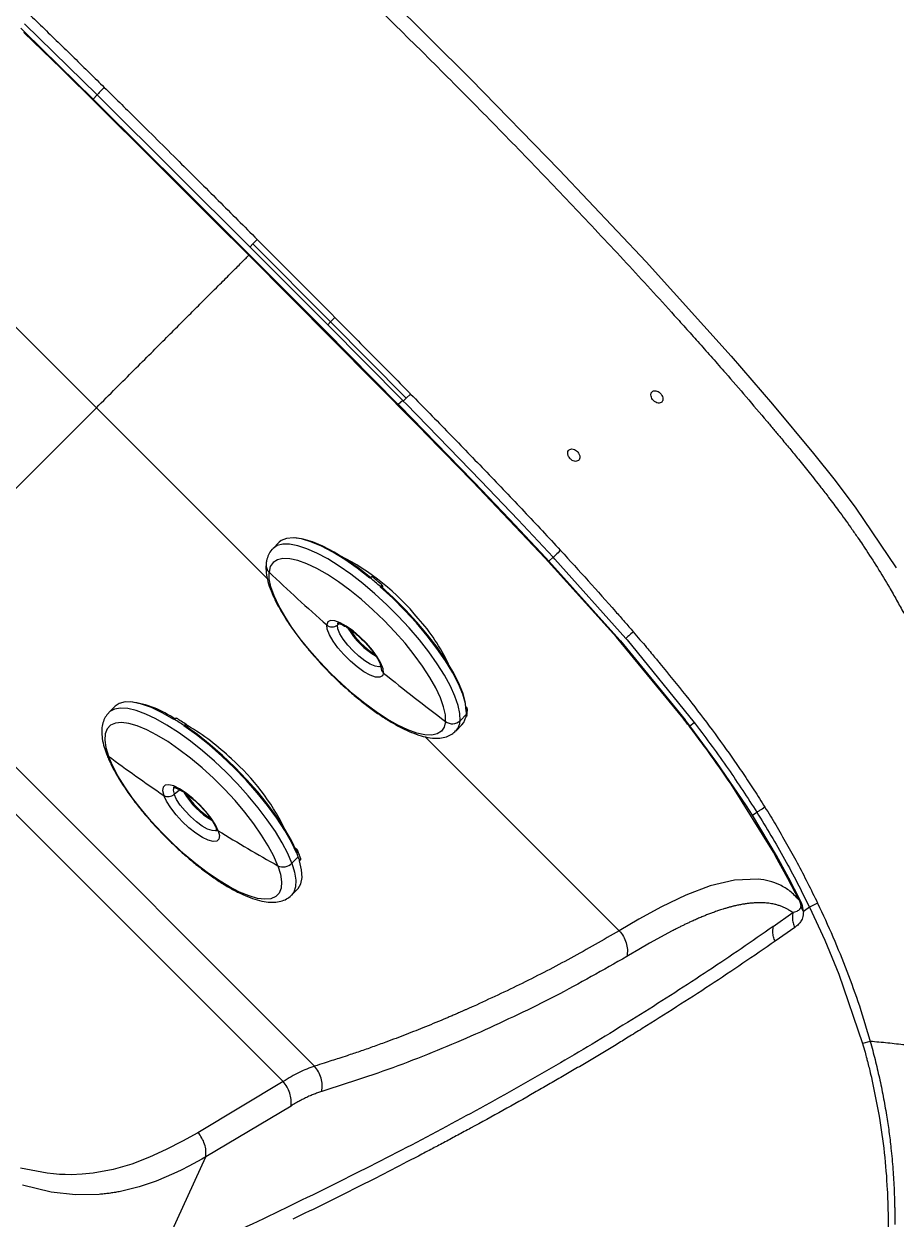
# Model space of a CAD drawing. Extents: x -51 to 27, y -13 to 136.
# Drawn here: x 16.74 to 22.91, y 68.3 to 76.76 of the extents above; entities that cross this region are included whole.
import ezdxf

# ---------------------------------------------------------------- set-up
doc = ezdxf.new("R2010")
doc.units = 0
doc.header["$MEASUREMENT"] = 0
doc.layers.add('GEOMETRY', color=2, linetype='Continuous', lineweight=25)

# ---------------------------------------------------------------- blocks, each defined once
blk = doc.blocks.new('2026 MONTERREY-BLOOM')
at = {"layer": 'GEOMETRY'}
for p, q in [((30.946, -6.7168), (31.5824, -7.3484)), ((28.3995, -6.9898), (28.4256, -7.0151)), ((28.9399, -7.4592), (28.4274, -6.9586)), ((28.4257, -7.015), (28.4223, -7.0185)), ((28.6849, -7.2749), (28.4223, -7.0185)), ((28.4257, -7.015), (28.9117, -7.4904)), ((28.9473, -7.5336), (28.6849, -7.2749)), ((31.5824, -7.3484), (32.2082, -7.9895)), ((28.9117, -7.4904), (28.9431, -7.5214)), ((28.9119, -7.4903), (28.94, -7.4592)), ((28.972, -7.4908), (28.94, -7.4592)), ((28.9431, -7.5214), (28.964, -7.5421)), ((30.0212, -8.535), (28.972, -7.4908)), ((28.96, -7.5462), (28.9473, -7.5336)), ((28.96, -7.5462), (28.9619, -7.5442)), ((29.3192, -7.9025), (28.9602, -7.546)), ((28.9619, -7.5442), (28.964, -7.5421)), ((29.321, -7.9006), (28.9619, -7.5442)), ((28.9642, -7.5419), (29.2475, -7.8225)), ((29.2475, -7.8225), (29.3235, -7.8981)), ((29.321, -7.9006), (29.3192, -7.9025)), ((29.353, -7.9361), (29.3192, -7.9025)), ((29.321, -7.9006), (29.3235, -7.8981)), ((29.7708, -8.3493), (29.321, -7.9006)), ((29.3235, -7.8981), (29.4747, -8.0487)), ((29.7465, -8.3289), (29.353, -7.9361)), ((32.2082, -7.9895), (32.8228, -8.6418)), ((29.4747, -8.0487), (29.7734, -8.3467)), ((29.7689, -8.3513), (29.7465, -8.3289)), ((29.7709, -8.3493), (29.7689, -8.3513)), ((30.0125, -8.595), (29.7689, -8.3513)), ((29.7734, -8.3467), (29.7709, -8.3493)), ((29.7734, -8.3467), (30.0171, -8.5905)), ((27.7178, -8.4561), (28.9346, -9.6729)), ((30.0472, -8.561), (30.0212, -8.535)), ((30.0214, -8.5348), (30.0424, -8.5139)), ((30.0423, -8.5139), (30.0728, -8.4835)), ((30.5916, -9.0654), (30.0423, -8.5139)), ((30.0728, -8.4835), (30.1006, -8.5113)), ((30.1006, -8.5113), (30.5997, -9.0117)), ((30.0125, -8.595), (30.013, -8.5946)), ((30.8075, -9.3932), (30.0125, -8.595)), ((30.0135, -8.594), (30.013, -8.5945)), ((30.013, -8.5945), (31.2013, -9.7915)), ((30.0141, -8.5934), (30.0135, -8.594)), ((30.0147, -8.5928), (30.0141, -8.5934)), ((30.0152, -8.5923), (30.0147, -8.5928)), ((30.0159, -8.5916), (30.0152, -8.5923)), ((30.0159, -8.5916), (30.0166, -8.5909)), ((30.017, -8.5905), (30.0165, -8.591)), ((30.0171, -8.5905), (30.5478, -9.1229)), ((30.5707, -9.0862), (30.0472, -8.561)), ((32.8228, -8.6418), (33.4242, -9.3086)), ((30.5916, -9.0654), (30.6225, -9.0347)), ((30.5997, -9.0117), (30.6225, -9.0347)), ((30.5478, -9.1229), (31.0704, -9.6505)), ((30.5707, -9.0862), (30.5916, -9.0654)), ((31.1011, -9.6221), (30.5707, -9.0862)), ((31.1267, -9.6058), (30.5916, -9.0654)), ((33.4243, -9.3086), (33.7179, -9.6485)), ((31.2012, -9.7916), (30.8075, -9.3932)), ((31.1011, -9.6221), (31.0704, -9.6505)), ((31.1055, -9.6266), (31.1011, -9.6221)), ((31.1266, -9.6058), (31.1055, -9.6266)), ((31.1055, -9.6266), (31.1247, -9.6461)), ((31.1572, -9.5757), (31.1266, -9.6058)), ((27.3788, -11.2288), (28.9346, -9.6729)), ((28.9346, -9.6729), (30.1442, -10.8825)), ((31.08, -9.6601), (31.0705, -9.6504)), ((31.0799, -9.6602), (31.5943, -10.1869)), ((31.1247, -9.6461), (31.6548, -10.19)), ((33.7179, -9.6485), (34.0074, -9.9964)), ((31.2939, -9.8859), (31.2012, -9.7916)), ((31.5906, -10.1905), (31.2939, -9.8859)), ((34.0074, -9.9964), (34.1591, -10.1867)), ((31.5904, -10.1907), (31.591, -10.1901)), ((31.5967, -10.1971), (31.5904, -10.1907)), ((31.591, -10.1901), (31.5917, -10.1895)), ((31.5917, -10.1895), (31.5923, -10.1888)), ((31.5924, -10.1888), (31.5929, -10.1883)), ((31.5929, -10.1883), (31.5935, -10.1877)), ((31.5935, -10.1877), (31.594, -10.1872)), ((31.594, -10.1872), (31.6088, -10.2025)), ((32.1097, -10.7368), (31.5967, -10.1971)), ((31.6088, -10.2025), (31.8572, -10.4618)), ((31.6548, -10.19), (31.9173, -10.465)), ((34.1591, -10.1867), (34.3064, -10.3818)), ((34.3064, -10.3818), (34.591, -10.8057)), ((31.8572, -10.4618), (32.114, -10.7351)), ((31.9173, -10.465), (32.1655, -10.7303)), ((30.2284, -10.6235), (30.1845, -10.6673)), ((32.1346, -10.7571), (32.1655, -10.7303)), ((32.1778, -10.7436), (32.1655, -10.7303)), ((32.1139, -10.7352), (32.1096, -10.7368)), ((32.6124, -11.2944), (32.1096, -10.7368)), ((32.1139, -10.7352), (32.1344, -10.7572)), ((32.1344, -10.7572), (32.6155, -11.2917)), ((32.1778, -10.7436), (32.679, -11.3037)), ((30.8707, -10.8762), (30.8694, -10.8775)), ((30.9423, -10.9392), (30.9436, -10.9379)), ((30.9484, -10.9389), (30.9483, -10.9396)), ((30.9586, -10.9314), (30.9575, -10.9444)), ((27.3788, -11.2288), (30.4783, -14.3283)), ((30.6393, -11.2097), (30.6518, -11.1992)), ((32.6153, -11.2918), (32.6123, -11.2945)), ((33.0839, -11.8671), (32.6123, -11.2945)), ((32.6153, -11.2918), (32.6415, -11.3219)), ((32.6415, -11.3219), (33.099, -11.8787)), ((32.679, -11.3037), (32.688, -11.3141)), ((32.688, -11.3141), (33.1634, -11.898)), ((30.2551, -14.438), (27.2123, -11.3952)), ((29.0674, -11.7839), (29.0235, -11.8278)), ((31.5526, -11.8202), (31.5513, -11.8216)), ((29.4851, -11.8755), (29.4838, -11.8768)), ((31.4762, -11.9591), (31.5201, -11.9152)), ((31.5519, -11.8406), (31.5067, -11.8857)), ((31.5479, -11.8605), (31.5492, -11.8592)), ((33.0951, -11.8815), (33.0839, -11.8671)), ((33.099, -11.8787), (33.0951, -11.8815)), ((33.1326, -11.9225), (33.0989, -11.8787)), ((33.1323, -11.9227), (33.1632, -11.8982)), ((33.1632, -11.8982), (33.1719, -11.9095)), ((29.5536, -11.922), (29.555, -11.9207)), ((29.5759, -11.9186), (29.5817, -11.9345)), ((31.2609, -11.9992), (32.6327, -13.3709)), ((33.3233, -12.1809), (33.1323, -11.9227)), ((33.5318, -12.4878), (33.3233, -12.1809)), ((33.7229, -12.8147), (33.4242, -12.3354)), ((29.4849, -12.4061), (29.5227, -12.3735)), ((33.5745, -12.5543), (33.5318, -12.4878)), ((33.7447, -12.8392), (33.5744, -12.5544)), ((33.5745, -12.5543), (33.6062, -12.5331)), ((30.3394, -12.7851), (30.3507, -12.7925)), ((30.3516, -12.8192), (30.3503, -12.8205)), ((33.7388, -12.8428), (33.7229, -12.8147)), ((33.7388, -12.8428), (33.7408, -12.8415)), ((33.8258, -13.0018), (33.7388, -12.8428)), ((33.7408, -12.8415), (33.7448, -12.8392)), ((33.7408, -12.8415), (33.8278, -13.0006)), ((33.832, -12.9981), (33.7447, -12.8392)), ((30.363, -12.8484), (30.3179, -12.8936)), ((30.3713, -12.8777), (30.3726, -12.8764)), ((33.4489, -13.0124), (33.2766, -13.0538)), ((33.615, -13.0059), (33.4489, -13.0124)), ((33.8278, -13.0006), (33.8256, -13.0019)), ((33.9045, -13.1547), (33.8258, -13.0018)), ((33.8293, -12.9996), (33.8278, -13.0006)), ((33.8278, -13.0006), (33.9069, -13.1533)), ((33.8319, -12.9982), (33.8293, -12.9996)), ((33.9111, -13.151), (33.832, -12.9981)), ((30.3152, -13.1195), (30.3591, -13.0757)), ((33.2766, -13.0538), (33.1049, -13.1187)), ((30.3152, -13.1195), (30.3136, -13.1211)), ((33.1049, -13.1187), (32.9324, -13.2012)), ((33.907, -13.1533), (33.9045, -13.1547)), ((33.9111, -13.151), (33.907, -13.1533)), ((33.9211, -13.1732), (33.9111, -13.151)), ((33.9284, -13.1948), (33.9211, -13.1732)), ((34.0358, -13.1763), (33.9785, -13.2041)), ((32.9324, -13.2012), (32.7724, -13.289)), ((33.7222, -13.3408), (33.8605, -13.2427)), ((33.8575, -13.2662), (33.8574, -13.2829)), ((33.8605, -13.2427), (33.8575, -13.2662)), ((33.8712, -13.2402), (33.8603, -13.2427)), ((33.888, -13.2344), (33.8712, -13.2402)), ((33.9351, -13.2355), (33.9163, -13.2003)), ((33.9351, -13.2355), (33.9284, -13.1948)), ((33.9428, -13.2299), (33.9351, -13.2355)), ((33.9785, -13.2041), (33.9428, -13.2299)), ((33.9785, -13.2041), (34.0872, -13.4388)), ((32.7724, -13.289), (32.6327, -13.3709)), ((33.7191, -13.3809), (33.7222, -13.3408)), ((33.8742, -13.3478), (33.7356, -13.4451)), ((33.0063, -13.3725), (32.8474, -13.4594)), ((32.7705, -13.5039), (32.6973, -13.547)), ((32.8474, -13.4594), (32.7705, -13.5039)), ((34.0872, -13.4388), (34.187, -13.6785)), ((32.6973, -13.547), (32.6867, -13.5532)), ((34.187, -13.6785), (34.3539, -14.1687)), ((34.4078, -14.1533), (34.3539, -14.1687)), ((30.2551, -14.438), (29.6535, -14.7989)), ((34.4198, -14.4236), (34.4713, -14.6811)), ((30.3115, -14.6105), (29.7086, -14.9704)), ((29.5434, -14.8598), (29.4293, -14.9188)), ((29.6535, -14.7989), (29.5434, -14.8598)), ((29.4293, -14.9188), (29.3109, -14.9731)), ((29.1865, -15.0206), (29.0541, -15.059)), ((29.3109, -14.9731), (29.1865, -15.0206)), ((29.3461, -15.7639), (29.7086, -14.9704)), ((29.5896, -15.035), (29.5348, -15.0629)), ((29.6803, -14.9862), (29.5896, -15.035)), ((29.7086, -14.9704), (29.6803, -14.9862)), ((28.5867, -15.0863), (28.3992, -15.0507)), ((28.6305, -15.0909), (28.5867, -15.0863)), ((28.6732, -15.0939), (28.6305, -15.0909)), ((28.7151, -15.0957), (28.6732, -15.0939)), ((28.7561, -15.096), (28.7151, -15.0957)), ((28.8355, -15.0929), (28.7561, -15.096)), ((28.9117, -15.0853), (28.8355, -15.0929)), ((29.0541, -15.059), (28.9117, -15.0853)), ((29.4831, -15.0877), (29.3574, -15.1413)), ((29.5348, -15.0629), (29.4831, -15.0877)), ((28.6162, -15.2187), (28.4117, -15.1703)), ((29.2368, -15.1825), (29.0954, -15.2166)), ((29.3574, -15.1413), (29.2368, -15.1825)), ((28.787, -15.2375), (28.6162, -15.2187)), ((28.9547, -15.2352), (28.787, -15.2375))]:
    blk.add_line(p, q, dxfattribs=at)
at = {"layer": 'GEOMETRY', "flags": 128}
for points in [[(31.1485, -9.5669), (31.1528, -9.5712), (31.1571, -9.5756)], [(31.5067, -11.8857), (31.5054, -11.8359), (31.4934, -11.7779), (31.4709, -11.7125), (31.4383, -11.6408), (31.3962, -11.5639), (31.3451, -11.4831), (31.2859, -11.3996), (31.2195, -11.3148), (31.147, -11.2299), (31.0695, -11.1463), (30.9882, -11.0654), (30.9044, -10.9884), (30.8195, -10.9165), (30.7347, -10.8508), (30.6515, -10.7925), (30.571, -10.7423), (30.4947, -10.7012), (30.4236, -10.6697), (30.359, -10.6484), (30.3018, -10.6375), (30.2529, -10.6373), (30.2132, -10.6478), (30.1843, -10.6676)], [(30.8694, -10.8775), (30.7797, -10.8078), (30.6916, -10.7461), (30.6067, -10.6938), (30.5266, -10.6516), (30.4526, -10.6203), (30.3861, -10.6004), (30.3282, -10.5924), (30.2799, -10.5963), (30.2421, -10.6122), (30.2284, -10.6235)], [(30.8757, -10.8748), (30.787, -10.8059), (30.6999, -10.745), (30.6161, -10.6933), (30.5369, -10.6516), (30.4638, -10.6206), (30.398, -10.601), (30.3407, -10.5931), (30.3387, -10.593)], [(31.4045, -11.8918), (31.403, -11.8437), (31.3908, -11.7874), (31.3682, -11.7239), (31.3355, -11.6542), (31.2933, -11.5795), (31.2424, -11.5011), (31.1835, -11.4203), (31.1177, -11.3386), (31.0462, -11.2573), (30.9701, -11.1778), (30.8907, -11.1015), (30.8095, -11.0297), (30.7277, -10.9635), (30.6469, -10.9043), (30.5683, -10.8528), (30.4934, -10.8101), (30.4234, -10.7769), (30.3595, -10.7537), (30.3028, -10.7409), (30.2542, -10.7388), (30.2147, -10.7474), (30.1848, -10.7665), (30.1651, -10.7958), (30.156, -10.8349)], [(31.4045, -11.8918), (31.3954, -11.9308), (31.3757, -11.9601), (31.3458, -11.9792), (31.3063, -11.9878), (31.2577, -11.9857), (31.201, -11.9729), (31.1371, -11.9497), (31.0671, -11.9165), (30.9922, -11.8738), (30.9136, -11.8224), (30.8328, -11.7631), (30.751, -11.697), (30.6698, -11.6251), (30.5904, -11.5488), (30.5143, -11.4693), (30.4428, -11.388), (30.377, -11.3063), (30.3181, -11.2256), (30.2672, -11.1472), (30.225, -11.0725), (30.1923, -11.0028), (30.1697, -10.9392), (30.1575, -10.8829), (30.156, -10.8349)], [(31.5513, -11.8216), (31.5447, -11.7647), (31.5262, -11.6991), (31.4963, -11.626), (31.4553, -11.5465), (31.4041, -11.4621), (31.3435, -11.3744), (31.2746, -11.2847), (31.1987, -11.1948), (31.117, -11.1062), (31.031, -11.0205), (30.9423, -10.9392)], [(31.5506, -11.8057), (31.544, -11.7526), (31.5258, -11.6877), (31.4961, -11.6154), (31.4556, -11.5368), (31.4049, -11.4534), (31.3451, -11.3667), (31.277, -11.2781), (31.2019, -11.1892), (31.1212, -11.1016), (31.0363, -11.0169), (30.9486, -10.9365)], [(30.966, -11.5487), (30.9624, -11.518), (30.9474, -11.4793), (30.9217, -11.4347), (30.8869, -11.3868), (30.8451, -11.3384), (30.7986, -11.2924), (30.7501, -11.2514), (30.7026, -11.2178), (30.6586, -11.1935), (30.6208, -11.18), (30.5914, -11.178), (30.5721, -11.1877), (30.564, -11.2084)], [(30.966, -11.5487), (30.9579, -11.5694), (30.9386, -11.5791), (30.9092, -11.5771), (30.8714, -11.5636), (30.8275, -11.5393), (30.7799, -11.5057), (30.7315, -11.4647), (30.685, -11.4186), (30.6431, -11.3703), (30.6084, -11.3224), (30.5827, -11.2778), (30.5676, -11.2391), (30.564, -11.2084)], [(30.6481, -11.191), (30.6467, -11.1922), (30.6393, -11.2097)], [(30.9524, -11.4957), (30.951, -11.4972), (30.9333, -11.5043), (30.9064, -11.5005), (30.8721, -11.4861), (30.8329, -11.462), (30.7914, -11.43), (30.7504, -11.3921), (30.7126, -11.351), (30.6808, -11.3095), (30.657, -11.2704), (30.6428, -11.2363), (30.6393, -11.2097)], [(30.3179, -12.8936), (30.2883, -12.8237), (30.249, -12.7483), (30.2006, -12.6686), (30.1438, -12.5858), (30.0795, -12.5012), (30.0087, -12.4162), (29.9326, -12.3321), (29.8524, -12.2502), (29.7692, -12.1719), (29.6845, -12.0983), (29.5995, -12.0306), (29.5157, -11.9699), (29.4342, -11.9172), (29.3565, -11.8732), (29.2837, -11.8387), (29.217, -11.8143), (29.1574, -11.8002), (29.1059, -11.7967), (29.0633, -11.8039), (29.0302, -11.8217), (29.0228, -11.8285)], [(29.4838, -11.8768), (29.4013, -11.8299), (29.3244, -11.7935), (29.2543, -11.7684), (29.1923, -11.755), (29.1396, -11.7535), (29.097, -11.764), (29.0674, -11.7839)], [(30.2178, -12.9114), (30.1892, -12.8441), (30.1509, -12.7713), (30.1034, -12.6943), (30.0477, -12.6143), (29.9847, -12.5328), (29.9154, -12.4512), (29.841, -12.3708), (29.7628, -12.293), (29.6822, -12.2192), (29.6005, -12.1505), (29.5191, -12.0883), (29.4394, -12.0335), (29.3629, -11.9871), (29.2907, -11.9499), (29.2241, -11.9225), (29.1643, -11.9054), (29.1122, -11.8989), (29.0689, -11.903), (29.0349, -11.9178), (29.011, -11.943), (28.9975, -11.9781), (28.9946, -12.0225), (29.0024, -12.0755), (29.0207, -12.1362)], [(31.5201, -11.9152), (31.5329, -11.8991), (31.5479, -11.8605)], [(30.3503, -12.8205), (30.3142, -12.7437), (30.2676, -12.6614), (30.2111, -12.575), (30.1458, -12.486), (30.0729, -12.396), (29.9937, -12.3066), (29.9095, -12.2194), (29.8218, -12.1359), (29.7322, -12.0576), (29.6423, -11.9859), (29.5536, -11.922)], [(30.3499, -12.8094), (30.3142, -12.7334), (30.268, -12.652), (30.2122, -12.5666), (30.1477, -12.4787), (30.0756, -12.3897), (29.9973, -12.3014), (29.9141, -12.2152), (29.8274, -12.1327), (29.7389, -12.0553), (29.65, -11.9843), (29.5624, -11.9212)], [(30.2178, -12.9114), (30.2362, -12.9721), (30.244, -13.0251), (30.2411, -13.0695), (30.2275, -13.1046), (30.2036, -13.1297), (30.1697, -13.1445), (30.1263, -13.1487), (30.0743, -13.1422), (30.0145, -13.1251), (29.9479, -13.0977), (29.8757, -13.0604), (29.7991, -13.014), (29.7194, -12.9593), (29.6381, -12.897), (29.5564, -12.8284), (29.4757, -12.7546), (29.3976, -12.6768), (29.3232, -12.5964), (29.2539, -12.5147), (29.1908, -12.4332), (29.1351, -12.3533), (29.0877, -12.2763), (29.0493, -12.2035), (29.0207, -12.1362)], [(29.7967, -12.6638), (29.7773, -12.6224), (29.7478, -12.5761), (29.7099, -12.5277), (29.6659, -12.48), (29.6182, -12.4357), (29.5698, -12.3974), (29.5233, -12.3673), (29.4816, -12.3472), (29.4469, -12.3382), (29.4214, -12.3409), (29.4065, -12.3552), (29.4031, -12.3801), (29.4114, -12.4142)], [(29.7967, -12.6638), (29.805, -12.6979), (29.8016, -12.7228), (29.7867, -12.7371), (29.7611, -12.7398), (29.7265, -12.7308), (29.6847, -12.7107), (29.6383, -12.6806), (29.5898, -12.6423), (29.5422, -12.598), (29.4982, -12.5503), (29.4603, -12.5019), (29.4308, -12.4556), (29.4114, -12.4142)], [(29.4872, -12.3513), (29.4824, -12.3568), (29.4783, -12.3771), (29.4849, -12.4061)], [(29.7916, -12.656), (29.7785, -12.6638), (29.7541, -12.6632), (29.7218, -12.6518), (29.6838, -12.6304), (29.6427, -12.6005), (29.6012, -12.5641), (29.5622, -12.5237), (29.5284, -12.482), (29.502, -12.4419), (29.4849, -12.4061)], [(30.3179, -12.8936), (30.3372, -12.9569), (30.3459, -13.0125), (30.344, -13.0596), (30.3315, -13.0975), (30.3152, -13.1195)], [(30.3591, -13.0757), (30.3613, -13.0734), (30.3816, -13.0398), (30.3901, -12.9955), (30.3866, -12.9411), (30.3713, -12.8777)]]:
    blk.add_lwpolyline(points, dxfattribs=at)
at = {"layer": 'GEOMETRY'}
for centre, radius, start, end in [((29.8811, -12.2519), 1.719, 39.28989, 63.06109), ((30.2011, -10.7861), 0.0664, 175.61491, 227.17536), ((39.7099, -0.8076), 13.85, 226.38483, 228.67373), ((29.1969, -12.9275), 2.6476, 48.71897, 50.78568), ((30.6024, -11.1642), 0.0585, 229.01986, 309.06467), ((31.1975, -10.9459), 0.5613, 210.60096, 239.54681), ((31.2367, -10.9069), 0.609, 213.09294, 236.83761), ((30.2472, -12.0342), 1.2993, 25.06531, 42.08534), ((30.9965, -11.5099), 0.0494, 177.05175, 231.83419), ((39.884, -0.602), 14.1195, 230.83118, 233.09085), ((29.098, -12.4242), 0.6755, 54.26967, 83.2251), ((31.3486, -11.8231), 0.2041, 355.10614, 0.81354), ((28.5668, -13.3701), 1.7542, 55.71419, 58.4337), ((31.4521, -11.8285), 0.0791, 233.08583, 313.67731), ((31.3972, -11.8832), 0.1096, 316.10972, 358.6549), ((31.3899, -11.8267), 0.1626, 348.47493, 355.11501), ((28.732, -13.3592), 1.6699, 46.07938, 59.4947), ((29.0493, -12.0969), 0.0486, 200.49111, 233.94962), ((35.3262, -3.6911), 10.5394, 233.25335, 235.86024), ((28.8436, -13.3428), 1.5822, 26.20217, 48.57809), ((29.4426, -12.3594), 0.0631, 240.33616, 312.22017), ((30.036, -12.107), 0.5605, 210.5631, 239.55404), ((30.0746, -12.0684), 0.6075, 213.02114, 236.97408), ((29.8155, -12.6323), 0.0367, 200.99025, 239.20523), ((35.6544, -3.1835), 11.144, 238.28868, 240.8004), ((29.6574, -13.1077), 0.7518, 20.17791, 22.57056), ((30.2554, -12.8325), 0.0874, 244.54012, 315.62311), ((29.7716, -13.0658), 0.6301, 17.49201, 20.18323)]:
    blk.add_arc(centre, radius, start, end, dxfattribs=at)
for points, knots in [([(-36.6427, -38.9849), (-36.6428, -38.748), (-36.6429, -38.2513), (-36.6431, -37.4958), (-36.643, -36.7174), (-36.6423, -35.9379), (-36.6409, -35.1552), (-36.6388, -34.37), (-36.6343, -33.1243), (-36.6247, -31.4274), (-36.6007, -28.7277), (-36.5557, -25.4875), (-36.48, -22.0033), (-36.3837, -18.8258), (-36.2694, -15.9518), (-36.1467, -13.5568), (-36.0218, -11.6425), (-35.9083, -10.2086), (-35.8038, -9.1111), (-35.7174, -8.3466), (-35.6715, -7.9173), (-35.5982, -7.4928), (-35.4908, -7.0801), (-35.3398, -6.6435), (-35.1358, -6.1898), (-34.8703, -5.7277), (-34.5603, -5.2943), (-34.2088, -4.8937), (-33.8193, -4.53), (-33.3956, -4.2066), (-32.942, -3.9269), (-32.4916, -3.7075), (-32.0535, -3.5411), (-31.634, -3.4198), (-31.1992, -3.3309), (-30.7502, -3.28), (-30.3002, -3.2288), (-29.6557, -3.1612), (-28.8172, -3.0818), (-27.5048, -2.9746), (-25.9207, -2.8687), (-23.9532, -2.7617), (-21.8759, -2.6679), (-19.6786, -2.5868), (-17.2507, -2.5139), (-14.59, -2.4519), (-11.7055, -2.4029), (-8.8195, -2.3695), (-5.9364, -2.3497), (-3.0548, -2.3416), (-0.5983, -2.3393), (1.4461, -2.34), (3.0915, -2.3423), (4.7536, -2.3465), (6.4156, -2.3534), (8.0545, -2.3645), (10.4077, -2.3864), (13.4813, -2.429), (16.9743, -2.5047), (20.1483, -2.6009), (23.0112, -2.7146), (25.3952, -2.8364), (27.3074, -2.9606), (28.7412, -3.0736), (29.84, -3.1777), (30.6063, -3.2639), (31.0378, -3.31), (31.4634, -3.3805), (31.8765, -3.4857), (32.3137, -3.6341), (32.7687, -3.8357), (33.2323, -4.0987), (33.6676, -4.4064), (34.0701, -4.7558), (34.436, -5.1433), (34.7616, -5.5651), (35.0437, -6.0171), (35.2785, -6.4922), (35.464, -6.9855), (35.6016, -7.491), (35.6829, -8.0099), (35.7387, -8.5338), (35.8146, -9.2299), (35.8967, -10.0974), (36.0051, -11.4079), (36.112, -12.9931), (36.2405, -15.3392), (36.3619, -18.1726), (36.4654, -21.4568), (36.5399, -24.7062), (36.5915, -27.9302), (36.6206, -30.8028), (36.6357, -33.3227), (36.6407, -34.9225), (36.6423, -35.9634), (36.6428, -36.4441), (36.643, -36.9237), (36.6431, -37.4023), (36.643, -37.8963), (36.6429, -38.4238), (36.6428, -38.792), (36.6428, -38.9849)], [0, 0, 0, 0, 0.005138, 0.010771, 0.016381, 0.022015, 0.027673, 0.03335, 0.039042, 0.054682, 0.070145, 0.097582, 0.124946, 0.145709, 0.16651, 0.187309, 0.197707, 0.208103, 0.218498, 0.221609, 0.224784, 0.227857, 0.230942, 0.234019, 0.237865, 0.24171, 0.245555, 0.249401, 0.253246, 0.257092, 0.260938, 0.264783, 0.267936, 0.271088, 0.274241, 0.277546, 0.280882, 0.284062, 0.291597, 0.299143, 0.312612, 0.326021, 0.341866, 0.357701, 0.373696, 0.394533, 0.415407, 0.436247, 0.457116, 0.477921, 0.498728, 0.51038, 0.52225, 0.534405, 0.54642, 0.558287, 0.569942, 0.597446, 0.624936, 0.645697, 0.666299, 0.687058, 0.697455, 0.707849, 0.718242, 0.721382, 0.724571, 0.72765, 0.730727, 0.733804, 0.737651, 0.741498, 0.745344, 0.74919, 0.753036, 0.756881, 0.760725, 0.76457, 0.768352, 0.772136, 0.775907, 0.779727, 0.783559, 0.79109, 0.798621, 0.812071, 0.825537, 0.849567, 0.873561, 0.896782, 0.920041, 0.943476, 0.95907, 0.97468, 0.978164, 0.981639, 0.985104, 0.988563, 0.992016, 0.995816, 1, 1, 1, 1]), ([(24.0127, -2.828), (24.575, -2.8573), (25.7003, -2.916), (27.3873, -3.0257), (28.6516, -3.1274), (29.4936, -3.2066), (29.9143, -3.2487), (30.3447, -3.2942), (30.7754, -3.3433), (31.2064, -3.3934), (31.6222, -3.4792), (32.0295, -3.5967), (32.4261, -3.7467), (32.8095, -3.9277), (33.1772, -4.1388), (33.5269, -4.3785), (33.8562, -4.6454), (34.1632, -4.9377), (34.4458, -5.2535), (34.7022, -5.5908), (34.9309, -5.9474), (35.1304, -6.3211), (35.3109, -6.7355), (35.4628, -7.1908), (35.5786, -7.6856), (35.6399, -8.1893), (35.6966, -8.6932), (35.7906, -9.5905), (35.9054, -10.8822), (36.0256, -12.5698), (36.0886, -13.696), (36.1201, -14.2593)], [0, 0, 0, 0, 0.083079, 0.166244, 0.249417, 0.270212, 0.291008, 0.311805, 0.334066, 0.354968, 0.375794, 0.39662, 0.417449, 0.438279, 0.45911, 0.479938, 0.500764, 0.521589, 0.542408, 0.563222, 0.584033, 0.604845, 0.625661, 0.650644, 0.675565, 0.700485, 0.725439, 0.750395, 0.833586, 0.916762, 1, 1, 1, 1]), ([(31.2716, -3.1303), (31.4518, -3.1657), (31.8123, -3.2366), (32.3365, -3.4098), (32.842, -3.6301), (33.3231, -3.9001), (33.7753, -4.2159), (34.1941, -4.575), (34.5754, -4.9734), (34.9155, -5.4076), (35.2112, -5.873), (35.4587, -6.3656), (35.6603, -6.8795), (35.7508, -7.2356), (35.7961, -7.4137)], [0, 0, 0, 0, 0.08333, 0.166678, 0.25001, 0.333343, 0.416723, 0.500048, 0.583361, 0.666712, 0.75001, 0.833298, 0.916675, 1, 1, 1, 1]), ([(29.7307, -5.7147), (29.9843, -5.9492), (30.4929, -6.4196), (30.9863, -6.906), (31.2337, -7.1498)], [0, 0, 0, 0, 0.498538, 1, 1, 1, 1]), ([(28.4409, -6.8719), (28.5156, -6.944), (28.6654, -7.0885), (28.8141, -7.2342), (28.8886, -7.3072)], [0, 0, 0, 0, 0.49891, 1, 1, 1, 1]), ([(31.2337, -7.1498), (31.3567, -7.2727), (31.6026, -7.5183), (31.845, -7.7674), (31.9662, -7.892)], [0, 0, 0, 0, 0.499968, 1, 1, 1, 1]), ([(28.8886, -7.3072), (28.9056, -7.3239), (28.9395, -7.3572), (28.9734, -7.3906), (28.9904, -7.4073)], [0, 0, 0, 0, 0.499565, 1, 1, 1, 1]), ([(28.9906, -7.4073), (28.9797, -7.4185), (28.9578, -7.4408), (28.9458, -7.4532), (28.9398, -7.4594)], [0, 0, 0, 0, 0.500045, 1, 1, 1, 1]), ([(28.9904, -7.4073), (29.027, -7.4433), (29.1003, -7.5154), (29.1734, -7.5877), (29.2101, -7.624)], [0, 0, 0, 0, 0.498926, 1, 1, 1, 1]), ([(29.2101, -7.624), (29.2617, -7.6751), (29.3654, -7.7778), (29.4689, -7.8806), (29.5207, -7.9322)], [0, 0, 0, 0, 0.498516, 1, 1, 1, 1]), ([(29.5207, -7.9322), (29.6128, -8.0239), (29.7971, -8.2074), (29.981, -8.3913), (30.073, -8.4834)], [0, 0, 0, 0, 0.499486, 1, 1, 1, 1]), ([(31.9662, -7.892), (32.0868, -8.0171), (32.3282, -8.2678), (32.5654, -8.5224), (32.6842, -8.6498)], [0, 0, 0, 0, 0.499307, 1, 1, 1, 1]), ([(28.9346, -9.6729), (28.9808, -9.6267), (29.0702, -9.5373), (29.1994, -9.4081), (29.3192, -9.2884), (29.4296, -9.1779), (29.5309, -9.0766), (29.6231, -8.9844), (29.7157, -8.8918), (29.8062, -8.8013), (29.8907, -8.7168), (29.9605, -8.647), (29.9956, -8.6119), (30.0125, -8.595)], [0, 0, 0, 0, 0.115759, 0.223785, 0.324505, 0.418346, 0.505739, 0.587115, 0.66291, 0.758822, 0.846175, 0.926158, 1, 1, 1, 1]), ([(31.5911, -10.19), (31.3296, -9.9227), (30.8065, -9.3879), (30.2778, -8.8586), (30.0135, -8.594)], [0, 0, 0, 0, 0.499998, 1, 1, 1, 1]), ([(31.5917, -10.1895), (31.3302, -9.9221), (30.8071, -9.3873), (30.2784, -8.8581), (30.0141, -8.5934)], [0, 0, 0, 0, 0.499998, 1, 1, 1, 1]), ([(30.0147, -8.5928), (30.279, -8.8575), (30.8077, -9.3867), (31.3308, -9.9215), (31.5923, -10.1888)], [0, 0, 0, 0, 0.5000015, 1, 1, 1, 1]), ([(30.0152, -8.5923), (30.2796, -8.8569), (30.8082, -9.3862), (31.3313, -9.9209), (31.5929, -10.1883)], [0, 0, 0, 0, 0.5000015, 1, 1, 1, 1]), ([(30.0159, -8.5916), (30.2802, -8.8563), (30.8088, -9.3856), (31.332, -9.9203), (31.5935, -10.1877)], [0, 0, 0, 0, 0.500002, 1, 1, 1, 1]), ([(30.0165, -8.591), (30.2808, -8.8556), (30.8095, -9.385), (31.3326, -9.9197), (31.5942, -10.1871)], [0, 0, 0, 0, 0.5000015, 1, 1, 1, 1]), ([(32.6842, -8.6498), (32.7409, -8.7112), (32.8541, -8.8339), (32.9663, -8.9576), (33.0223, -9.0195)], [0, 0, 0, 0, 0.500132, 1, 1, 1, 1]), ([(30.6225, -9.0348), (30.7104, -9.1233), (30.8861, -9.3003), (31.0611, -9.478), (31.1485, -9.5669)], [0, 0, 0, 0, 0.500228, 1, 1, 1, 1]), ([(33.0223, -9.0195), (33.052, -9.0524), (33.1115, -9.1184), (33.1705, -9.1848), (33.2001, -9.2179)], [0, 0, 0, 0, 0.499913, 1, 1, 1, 1]), ([(33.2001, -9.2179), (33.2308, -9.2525), (33.2922, -9.3218), (33.3532, -9.3915), (33.3837, -9.4264)], [0, 0, 0, 0, 0.49973, 1, 1, 1, 1]), ([(33.3837, -9.4264), (33.4328, -9.483), (33.5314, -9.5963), (33.6284, -9.7109), (33.6771, -9.7683)], [0, 0, 0, 0, 0.499168, 1, 1, 1, 1]), ([(31.1572, -9.5757), (31.2478, -9.668), (31.4282, -9.8518), (31.6071, -10.0371), (31.6961, -10.1293)], [0, 0, 0, 0, 0.502467, 1, 1, 1, 1]), ([(32.9296, -9.5775), (32.9252, -9.5725), (32.9164, -9.5627), (32.8994, -9.5538), (32.8828, -9.5513), (32.8694, -9.5554), (32.8616, -9.5632), (32.8576, -9.572), (32.856, -9.5834), (32.8588, -9.5988), (32.8682, -9.6159), (32.8824, -9.63), (32.8991, -9.6391), (32.9158, -9.6416), (32.9291, -9.6375), (32.9369, -9.6298), (32.941, -9.6209), (32.9425, -9.6096), (32.94, -9.594), (32.933, -9.583), (32.9296, -9.5775)], [0, 0, 0, 0, 0.062617, 0.12502, 0.187457, 0.24995, 0.300196, 0.334651, 0.375258, 0.437654, 0.500055, 0.562487, 0.624975, 0.68745, 0.749873, 0.7999, 0.834376, 0.875091, 0.937518, 1, 1, 1, 1]), ([(33.6771, -9.7683), (33.6932, -9.7875), (33.7255, -9.8259), (33.7576, -9.8644), (33.7737, -9.8837)], [0, 0, 0, 0, 0.49956, 1, 1, 1, 1]), ([(33.7737, -9.8837), (33.7952, -9.9097), (33.8372, -9.9605), (33.8791, -10.0113), (33.8995, -10.0362)], [0, 0, 0, 0, 0.512411, 1, 1, 1, 1]), ([(32.2782, -10.0234), (32.2809, -10.0269), (32.2856, -10.0333), (32.2956, -10.0419), (32.3084, -10.0494), (32.3242, -10.0532), (32.3392, -10.0504), (32.3501, -10.0412), (32.3546, -10.028), (32.3539, -10.015), (32.3503, -10.0034), (32.3448, -9.9929), (32.3375, -9.9838), (32.3278, -9.975), (32.3148, -9.9671), (32.2984, -9.9632), (32.2833, -9.9659), (32.2725, -9.9751), (32.2679, -9.9883), (32.2687, -10.0013), (32.2721, -10.0129), (32.2761, -10.0197), (32.2782, -10.0234)], [0, 0, 0, 0, 0.042109, 0.077071, 0.125348, 0.187733, 0.250176, 0.312592, 0.37496, 0.423762, 0.458508, 0.500082, 0.540023, 0.569683, 0.625275, 0.687698, 0.75007, 0.812417, 0.874765, 0.923275, 0.958136, 1, 1, 1, 1]), ([(33.8995, -10.0362), (33.9122, -10.0518), (33.9375, -10.083), (33.9627, -10.1144), (33.9753, -10.13)], [0, 0, 0, 0, 0.500629, 1, 1, 1, 1]), ([(31.6961, -10.1293), (31.7402, -10.1753), (31.8282, -10.267), (31.9156, -10.3593), (31.9592, -10.4053)], [0, 0, 0, 0, 0.501152, 1, 1, 1, 1]), ([(33.9753, -10.13), (33.9893, -10.1476), (34.0173, -10.1827), (34.045, -10.2182), (34.0589, -10.2358)], [0, 0, 0, 0, 0.500388, 1, 1, 1, 1]), ([(34.0589, -10.2358), (34.0681, -10.2477), (34.0865, -10.2713), (34.1048, -10.2951), (34.1139, -10.307)], [0, 0, 0, 0, 0.499773, 1, 1, 1, 1]), ([(34.1139, -10.307), (34.1258, -10.3228), (34.1495, -10.3541), (34.173, -10.3855), (34.1847, -10.4011)], [0, 0, 0, 0, 0.504209, 1, 1, 1, 1]), ([(31.9592, -10.4053), (32.0025, -10.4513), (32.089, -10.5431), (32.1748, -10.6357), (32.2176, -10.6819)], [0, 0, 0, 0, 0.500674, 1, 1, 1, 1]), ([(34.1847, -10.4011), (34.1991, -10.4208), (34.228, -10.4602), (34.2562, -10.5), (34.2704, -10.5199)], [0, 0, 0, 0, 0.499682, 1, 1, 1, 1]), ([(34.2704, -10.5199), (34.2724, -10.5228), (34.2892, -10.5468), (34.317, -10.5868), (34.3479, -10.6324), (34.3642, -10.6568), (34.3697, -10.665)], [0, 0, 0, 0, 0.059995, 0.499999, 0.831446, 1, 1, 1, 1]), ([(30.185, -10.6686), (30.1821, -10.6711), (30.1677, -10.6828), (30.1513, -10.7129), (30.1387, -10.7487), (30.1359, -10.7722), (30.1349, -10.781)], [0, 0, 0, 0, 0.0898875, 0.4387505, 0.7881416, 1, 1, 1, 1]), ([(32.2176, -10.6819), (32.2057, -10.6929), (32.1832, -10.7138), (32.1712, -10.725), (32.1655, -10.7303)], [0, 0, 0, 0, 0.526359, 1, 1, 1, 1]), ([(32.2176, -10.6819), (32.2831, -10.7532), (32.4141, -10.8957), (32.5424, -11.0406), (32.6065, -11.1131)], [0, 0, 0, 0, 0.500138, 1, 1, 1, 1]), ([(34.3697, -10.665), (34.3996, -10.7108), (34.4595, -10.8022), (34.5154, -10.8962), (34.5433, -10.9432)], [0, 0, 0, 0, 0.499999, 1, 1, 1, 1]), ([(30.1349, -10.781), (30.1344, -10.7913), (30.1329, -10.82), (30.1395, -10.8703), (30.1565, -10.9339), (30.1838, -11.0031), (30.22, -11.0761), (30.2641, -11.1517), (30.3154, -11.2291), (30.3732, -11.3075), (30.4366, -11.386), (30.5049, -11.4638), (30.5771, -11.5399), (30.6523, -11.6133), (30.7295, -11.683), (30.8077, -11.748), (30.8858, -11.8077), (30.9631, -11.861), (31.0385, -11.9074), (31.1115, -11.9462), (31.1815, -11.9768), (31.2484, -11.9986), (31.3092, -12.0097), (31.3633, -12.0104), (31.4094, -12.001), (31.4481, -11.9843), (31.4669, -11.9662), (31.4753, -11.9582)], [0, 0, 0, 0, 0.022857, 0.063766, 0.10688, 0.150736, 0.193962, 0.236573, 0.278744, 0.320617, 0.362296, 0.403852, 0.44534, 0.486803, 0.528277, 0.569794, 0.611398, 0.653144, 0.695108, 0.737395, 0.780157, 0.823608, 0.867964, 0.907061, 0.942064, 0.974316, 1, 1, 1, 1]), ([(30.8707, -10.8762), (30.8728, -10.8743), (30.877, -10.8703), (30.882, -10.8673), (30.8855, -10.8666), (30.8857, -10.8687), (30.8858, -10.8697)], [0, 0, 0, 0, 0.25059, 0.500234, 0.749123, 1, 1, 1, 1]), ([(30.9588, -10.9299), (30.9451, -10.918), (30.9203, -10.8964), (30.8955, -10.876), (30.8844, -10.8669)], [0, 0, 0, 0, 0.554421, 1, 1, 1, 1]), ([(30.9423, -10.9392), (30.9432, -10.9384), (30.9449, -10.9368), (30.947, -10.9355), (30.9481, -10.9354), (30.9486, -10.9358), (30.9486, -10.9363), (30.9486, -10.9365)], [0, 0, 0, 0, 0.249496, 0.499284, 0.749092, 0.873165, 1, 1, 1, 1]), ([(30.9586, -10.9314), (30.9585, -10.9304), (30.9582, -10.9285), (30.9549, -10.929), (30.9498, -10.9321), (30.9457, -10.936), (30.9436, -10.9379)], [0, 0, 0, 0, 0.249258, 0.500325, 0.751368, 1, 1, 1, 1]), ([(34.5433, -10.9432), (34.5607, -10.9732), (34.5953, -11.0334), (34.6282, -11.0946), (34.6446, -11.1252)], [0, 0, 0, 0, 0.5, 1, 1, 1, 1]), ([(32.6065, -11.1131), (32.6277, -11.1372), (32.6698, -11.1853), (32.7116, -11.2337), (32.7323, -11.2578)], [0, 0, 0, 0, 0.502523, 1, 1, 1, 1]), ([(30.6388, -11.1961), (30.6385, -11.1962), (30.6377, -11.1963), (30.649, -11.1975), (30.6694, -11.2052), (30.6983, -11.2199), (30.7331, -11.2426), (30.7717, -11.2724), (30.8113, -11.3079), (30.8494, -11.3469), (30.8836, -11.3872), (30.9117, -11.426), (30.9322, -11.4608), (30.9437, -11.4871), (30.9474, -11.5034), (30.9473, -11.5052), (30.9473, -11.506)], [0, 0, 0, 0, 0.030043, 0.092382, 0.158827, 0.231747, 0.309692, 0.390801, 0.473644, 0.557255, 0.640897, 0.723744, 0.804927, 0.883156, 0.9473, 1, 1, 1, 1]), ([(32.7323, -11.2578), (32.7207, -11.2678), (32.6976, -11.2877), (32.6852, -11.2983), (32.679, -11.3037)], [0, 0, 0, 0, 0.499998, 1, 1, 1, 1]), ([(32.7323, -11.2578), (32.7639, -11.2947), (32.8172, -11.3571), (32.8763, -11.4276), (32.9073, -11.465), (32.9788, -11.5514), (33.0427, -11.6314), (33.1034, -11.7073)], [0, 0, 0, 0, 0.250001, 0.422519, 0.473184, 0.500004, 1, 1, 1, 1]), ([(33.1034, -11.7073), (33.1594, -11.7792), (33.2711, -11.9225), (33.3766, -12.0704), (33.4292, -12.1441)], [0, 0, 0, 0, 0.501882, 1, 1, 1, 1]), ([(29.0227, -11.8294), (29.0138, -11.8396), (28.9953, -11.8609), (28.9795, -11.9016), (28.9718, -11.9474), (28.9736, -11.9994), (28.9839, -12.0549), (28.9975, -12.0951), (29.0038, -12.1139)], [0, 0, 0, 0, 0.140673, 0.294612, 0.455648, 0.632934, 0.828882, 1, 1, 1, 1]), ([(31.5526, -11.8202), (31.5545, -11.8179), (31.5582, -11.8133), (31.5592, -11.8047), (31.5573, -11.7961), (31.5531, -11.7917), (31.551, -11.7896)], [0, 0, 0, 0, 0.250657, 0.500369, 0.749261, 1, 1, 1, 1]), ([(31.5548, -11.8495), (31.5562, -11.8416), (31.5586, -11.8274), (31.5587, -11.8117), (31.5587, -11.8048)], [0, 0, 0, 0, 0.554959, 1, 1, 1, 1]), ([(29.4851, -11.8755), (29.4873, -11.8736), (29.4916, -11.8697), (29.4978, -11.868), (29.5019, -11.8679), (29.5029, -11.8692), (29.5029, -11.8692)], [0, 0, 0, 0, 0.334453, 0.667642, 0.999825, 1, 1, 1, 1]), ([(29.5738, -11.9152), (29.5603, -11.9062), (29.5362, -11.89), (29.5126, -11.8753), (29.5021, -11.8688)], [0, 0, 0, 0, 0.554369, 1, 1, 1, 1]), ([(29.5759, -11.9186), (29.575, -11.9171), (29.5732, -11.9139), (29.5678, -11.913), (29.5614, -11.9151), (29.5571, -11.9189), (29.555, -11.9207)], [0, 0, 0, 0, 0.249258, 0.500325, 0.751368, 1, 1, 1, 1]), ([(31.5545, -11.8487), (31.5544, -11.8498), (31.554, -11.8538), (31.5512, -11.8569), (31.5492, -11.8592)], [0, 0, 0, 0, 0.288303, 1, 1, 1, 1]), ([(33.4242, -12.3354), (33.3711, -12.2585), (33.315, -12.1771), (33.2325, -12.0638), (33.177, -11.9886), (33.1235, -11.9186), (33.0951, -11.8815)], [0, 0, 0, 0, 0.499992, 0.528725, 0.749996, 1, 1, 1, 1]), ([(33.1719, -11.9095), (33.2503, -12.0145), (33.402, -12.2176), (33.5397, -12.4303), (33.6062, -12.5331)], [0, 0, 0, 0, 0.517093, 1, 1, 1, 1]), ([(29.5536, -11.922), (29.5545, -11.9213), (29.5563, -11.9197), (29.559, -11.9188), (29.5608, -11.9192), (29.5619, -11.9201), (29.5622, -11.9208), (29.5624, -11.9212)], [0, 0, 0, 0, 0.249496, 0.499284, 0.749092, 0.873165, 1, 1, 1, 1]), ([(29.0038, -12.1139), (29.0083, -12.1256), (29.0216, -12.1602), (29.0505, -12.2206), (29.0929, -12.2956), (29.1427, -12.3726), (29.1992, -12.4509), (29.2614, -12.5295), (29.3287, -12.6075), (29.4002, -12.684), (29.4748, -12.7581), (29.5516, -12.8287), (29.6297, -12.8948), (29.7079, -12.9557), (29.7855, -13.0105), (29.8614, -13.0585), (29.9349, -13.099), (30.0056, -13.1314), (30.0731, -13.1551), (30.1351, -13.1686), (30.1904, -13.1716), (30.2382, -13.1645), (30.2798, -13.1489), (30.3018, -13.1308), (30.3123, -13.1221)], [0, 0, 0, 0, 0.0252458, 0.074563, 0.1232309, 0.1713544, 0.2191084, 0.2666185, 0.3139734, 0.3612382, 0.4084648, 0.4556974, 0.5029684, 0.550327, 0.5978331, 0.6455656, 0.6936355, 0.7422037, 0.7914988, 0.8417831, 0.8873192, 0.9282119, 0.9654973, 1, 1, 1, 1]), ([(33.4292, -12.1441), (33.4558, -12.1825), (33.509, -12.259), (33.5602, -12.3369), (33.5857, -12.3758)], [0, 0, 0, 0, 0.501332, 1, 1, 1, 1]), ([(29.4778, -12.3566), (29.4775, -12.3566), (29.4767, -12.3567), (29.4882, -12.3581), (29.5088, -12.3657), (29.5377, -12.3806), (29.5726, -12.4034), (29.6112, -12.4333), (29.6508, -12.4688), (29.6889, -12.5078), (29.723, -12.5481), (29.7509, -12.5868), (29.771, -12.6207), (29.778, -12.6375), (29.7812, -12.6453)], [0, 0, 0, 0, 0.035144, 0.106434, 0.182454, 0.265868, 0.354999, 0.447724, 0.542413, 0.637969, 0.73355, 0.828212, 0.920959, 1, 1, 1, 1]), ([(33.5857, -12.3758), (33.5988, -12.396), (33.625, -12.4364), (33.6505, -12.4773), (33.6633, -12.4976)], [0, 0, 0, 0, 0.500675, 1, 1, 1, 1]), ([(33.6633, -12.4976), (33.6495, -12.5063), (33.6255, -12.5213), (33.612, -12.5295), (33.6063, -12.533)], [0, 0, 0, 0, 0.5730048, 1, 1, 1, 1]), ([(33.6633, -12.4976), (33.6762, -12.5185), (33.702, -12.5601), (33.7271, -12.6021), (33.7397, -12.6231)], [0, 0, 0, 0, 0.5006298, 1, 1, 1, 1]), ([(33.6063, -12.533), (33.673, -12.6426), (33.8063, -12.8612), (33.9212, -13.09), (33.9785, -13.2041)], [0, 0, 0, 0, 0.501097, 1, 1, 1, 1]), ([(29.7812, -12.6453), (29.7826, -12.6492), (29.7859, -12.6589), (29.7862, -12.667), (29.7864, -12.6657), (29.7865, -12.6654)], [0, 0, 0, 0, 0.336172, 0.826513, 1, 1, 1, 1]), ([(33.7397, -12.6231), (33.7656, -12.6672), (33.8174, -12.7552), (33.8662, -12.845), (33.8905, -12.8898)], [0, 0, 0, 0, 0.500965, 1, 1, 1, 1]), ([(30.3499, -12.8094), (30.3506, -12.8099), (30.3521, -12.8111), (30.353, -12.8136), (30.3529, -12.8164), (30.3519, -12.8182), (30.3514, -12.8191)], [0, 0, 0, 0, 0.249998, 0.499998, 0.749999, 1, 1, 1, 1]), ([(30.3516, -12.8192), (30.3534, -12.8169), (30.3572, -12.8124), (30.3584, -12.8047), (30.3567, -12.7974), (30.3527, -12.7941), (30.3507, -12.7925)], [0, 0, 0, 0, 0.250657, 0.500369, 0.749261, 1, 1, 1, 1]), ([(30.3785, -12.8588), (30.3749, -12.848), (30.3686, -12.8286), (30.3602, -12.808), (30.3565, -12.7989)], [0, 0, 0, 0, 0.5546802, 1, 1, 1, 1]), ([(30.3778, -12.8582), (30.3783, -12.8594), (30.3796, -12.863), (30.378, -12.8697), (30.3744, -12.8742), (30.3726, -12.8764)], [0, 0, 0, 0, 0.215725, 0.609733, 1, 1, 1, 1]), ([(33.8905, -12.8898), (33.9156, -12.9371), (33.9657, -13.0318), (34.0124, -13.1282), (34.0358, -13.1763)], [0, 0, 0, 0, 0.500392, 1, 1, 1, 1]), ([(33.7694, -13.0472), (33.7446, -13.0368), (33.6952, -13.0161), (33.6417, -13.0093), (33.615, -13.0059)], [0, 0, 0, 0, 0.50101, 1, 1, 1, 1]), ([(33.9045, -13.1547), (33.8835, -13.132), (33.8415, -13.0866), (33.7934, -13.0603), (33.7694, -13.0472)], [0, 0, 0, 0, 0.500137, 1, 1, 1, 1]), ([(33.6144, -13.1731), (33.605, -13.1735), (33.5876, -13.1744), (33.5618, -13.1763), (33.5369, -13.179), (33.5107, -13.183), (33.4832, -13.1881), (33.4569, -13.1938), (33.4328, -13.1995), (33.4114, -13.2051), (33.3899, -13.2113), (33.369, -13.2177), (33.3463, -13.225), (33.331, -13.23), (33.3223, -13.2329)], [0, 0, 0, 0, 0.102201, 0.189797, 0.277628, 0.367721, 0.464072, 0.562392, 0.636596, 0.708545, 0.777039, 0.851007, 0.914392, 1, 1, 1, 1]), ([(33.8604, -13.2427), (33.8529, -13.2377), (33.8392, -13.2284), (33.8184, -13.2159), (33.7979, -13.2057), (33.7759, -13.197), (33.7529, -13.1896), (33.7307, -13.1839), (33.7102, -13.1797), (33.6919, -13.1768), (33.6733, -13.1749), (33.6551, -13.1739), (33.6353, -13.1733), (33.622, -13.1732), (33.6144, -13.1731)], [0, 0, 0, 0, 0.101539, 0.187512, 0.277789, 0.368105, 0.464248, 0.562266, 0.636421, 0.708444, 0.777384, 0.851274, 0.915481, 1, 1, 1, 1]), ([(33.9045, -13.1547), (33.906, -13.1577), (33.9079, -13.1617), (33.9104, -13.1677), (33.9122, -13.1725), (33.9135, -13.1766), (33.9142, -13.1791), (33.915, -13.1824), (33.9155, -13.185), (33.9159, -13.1873)], [0, 0, 0, 0, 0.249175, 0.335778, 0.499291, 0.665149, 0.716769, 0.747351, 1, 1, 1, 1]), ([(34.0358, -13.1763), (34.0727, -13.2554), (34.1466, -13.4134), (34.2109, -13.5756), (34.243, -13.6566)], [0, 0, 0, 0, 0.500267, 1, 1, 1, 1]), ([(33.3223, -13.2329), (33.3118, -13.2367), (33.2926, -13.2437), (33.2642, -13.2542), (33.237, -13.2648), (33.2085, -13.2766), (33.1787, -13.2895), (33.1503, -13.3022), (33.1243, -13.3141), (33.1014, -13.3249), (33.0784, -13.3361), (33.0563, -13.3471), (33.032, -13.3594), (33.0158, -13.3676), (33.0063, -13.3725)], [0, 0, 0, 0, 0.102909, 0.189965, 0.277685, 0.367854, 0.464133, 0.562596, 0.636874, 0.708705, 0.776999, 0.850976, 0.913086, 1, 1, 1, 1]), ([(33.9163, -13.2003), (33.9163, -13.2008), (33.9159, -13.2039), (33.9149, -13.2083), (33.9135, -13.2119), (33.9126, -13.2138), (33.9123, -13.2143), (33.9112, -13.2163), (33.9097, -13.2185), (33.9073, -13.2213), (33.9028, -13.226), (33.8963, -13.2305), (33.8901, -13.2334), (33.888, -13.2344)], [0, 0, 0, 0, 0.021225, 0.124974, 0.213358, 0.238234, 0.245759, 0.249994, 0.374997, 0.418356, 0.500004, 0.828567, 1, 1, 1, 1]), ([(33.9351, -13.2355), (33.9337, -13.2513), (33.9311, -13.283), (33.9196, -13.3005), (33.9138, -13.3092)], [0, 0, 0, 0, 0.499344, 1, 1, 1, 1]), ([(33.9159, -13.1873), (33.9162, -13.1898), (33.9165, -13.1924), (33.9166, -13.1949), (33.9166, -13.1959), (33.9165, -13.1979), (33.9164, -13.1994), (33.9163, -13.2003)], [0, 0, 0, 0, 0.499923, 0.507907, 0.571639, 0.749979, 1, 1, 1, 1]), ([(33.7221, -13.3408), (33.5708, -13.4457), (33.2684, -13.6554), (32.9448, -13.8608), (32.7832, -13.9633)], [0, 0, 0, 0, 0.5004178, 1, 1, 1, 1]), ([(32.6327, -13.3709), (32.5193, -13.4362), (32.2952, -13.5652), (31.9513, -13.7439), (31.7165, -13.8526), (31.6005, -13.9063)], [0, 0, 0, 0, 0.341341, 0.674655, 1, 1, 1, 1]), ([(32.6327, -13.3709), (32.6432, -13.3837), (32.6644, -13.4094), (32.6835, -13.4558), (32.6927, -13.5048), (32.6887, -13.5371), (32.6868, -13.5532)], [0, 0, 0, 0, 0.249995, 0.5, 0.750004, 1, 1, 1, 1]), ([(33.7355, -13.4452), (33.5839, -13.5492), (33.2808, -13.7571), (32.9569, -13.9612), (32.7951, -14.0632)], [0, 0, 0, 0, 0.500423, 1, 1, 1, 1]), ([(32.6867, -13.5532), (32.5195, -13.6488), (32.1856, -13.8395), (31.8288, -14.0055), (31.6507, -14.0884)], [0, 0, 0, 0, 0.500899, 1, 1, 1, 1]), ([(34.243, -13.6566), (34.2734, -13.7384), (34.3341, -13.902), (34.3832, -14.0695), (34.4078, -14.1533)], [0, 0, 0, 0, 0.499583, 1, 1, 1, 1]), ([(31.6005, -13.9063), (31.5894, -13.9112), (31.5722, -13.9188), (31.5481, -13.9295), (31.5243, -13.9399), (31.4966, -13.9521), (31.4664, -13.9652), (31.4378, -13.9775), (31.3704, -14.0063), (31.2667, -14.0493), (31.1239, -14.1056), (30.9992, -14.1528), (30.8896, -14.1926), (30.7982, -14.2246), (30.7186, -14.2513), (30.6527, -14.2728), (30.5988, -14.2901), (30.5416, -14.3083), (30.501, -14.3211), (30.4783, -14.3283)], [0, 0, 0, 0, 0.030902, 0.04816, 0.067309, 0.09708, 0.125452, 0.151096, 0.176459, 0.312071, 0.435277, 0.562891, 0.646021, 0.72573, 0.803064, 0.852974, 0.895922, 0.941715, 1, 1, 1, 1]), ([(32.7832, -13.9633), (32.6179, -14.0651), (32.2877, -14.2684), (31.9316, -14.4688), (31.7537, -14.5689)], [0, 0, 0, 0, 0.500512, 1, 1, 1, 1]), ([(31.6507, -14.0884), (31.47, -14.166), (31.1095, -14.3209), (30.7218, -14.4456), (30.5285, -14.5078)], [0, 0, 0, 0, 0.501342, 1, 1, 1, 1]), ([(32.7951, -14.0632), (32.7619, -14.0837), (32.7005, -14.1215), (32.6075, -14.1784), (32.5163, -14.2336), (32.4219, -14.2901), (32.3268, -14.3463), (32.2307, -14.4026), (32.1331, -14.459), (31.9933, -14.5391), (31.8107, -14.6419), (31.6284, -14.7421), (31.4919, -14.8158), (31.4024, -14.8637), (31.3097, -14.9128), (31.2461, -14.9463), (31.2124, -14.9641)], [0, 0, 0, 0, 0.067617, 0.125, 0.187642, 0.249999, 0.311957, 0.374276, 0.436957, 0.5, 0.641042, 0.780033, 0.83504, 0.888116, 0.940605, 1, 1, 1, 1]), ([(34.3539, -14.1687), (34.3597, -14.1892), (34.3697, -14.2245), (34.3804, -14.2647), (34.386, -14.2857), (34.3878, -14.2927), (34.3903, -14.3023), (34.3959, -14.3244), (34.4065, -14.3669), (34.4148, -14.4022), (34.4198, -14.4236)], [0, 0, 0, 0, 0.242748, 0.417597, 0.473702, 0.490578, 0.500005, 0.586853, 0.750003, 1, 1, 1, 1]), ([(34.4078, -14.1533), (34.4195, -14.1962), (34.4428, -14.282), (34.4627, -14.3687), (34.4726, -14.412)], [0, 0, 0, 0, 0.5, 1, 1, 1, 1]), ([(34.6537, -14.1786), (34.6132, -14.1742), (34.5322, -14.1654), (34.4493, -14.1573), (34.4078, -14.1533)], [0, 0, 0, 0, 0.499567, 1, 1, 1, 1]), ([(30.4783, -14.3283), (30.442, -14.3416), (30.37, -14.368), (30.2932, -14.4147), (30.2551, -14.438)], [0, 0, 0, 0, 0.503197, 1, 1, 1, 1]), ([(30.5285, -14.5078), (30.5304, -14.4919), (30.5341, -14.4601), (30.5256, -14.4119), (30.5078, -14.3663), (30.4881, -14.341), (30.4783, -14.3283)], [0, 0, 0, 0, 0.250001, 0.5, 0.750007, 1, 1, 1, 1]), ([(30.3115, -14.6105), (30.3125, -14.5953), (30.3145, -14.5649), (30.304, -14.5188), (30.285, -14.4749), (30.2651, -14.4503), (30.2551, -14.438)], [0, 0, 0, 0, 0.249997, 0.5, 0.749999, 1, 1, 1, 1]), ([(34.4726, -14.412), (34.482, -14.4556), (34.5008, -14.543), (34.5157, -14.6312), (34.5232, -14.6754)], [0, 0, 0, 0, 0.498512, 1, 1, 1, 1]), ([(30.5285, -14.5078), (30.5184, -14.5111), (30.4986, -14.5176), (30.4686, -14.5285), (30.4378, -14.5417), (30.4065, -14.5565), (30.375, -14.5728), (30.3435, -14.5909), (30.3223, -14.6039), (30.3115, -14.6105)], [0, 0, 0, 0, 0.144624, 0.283705, 0.425222, 0.574967, 0.716408, 0.855424, 1, 1, 1, 1]), ([(31.7537, -14.5689), (31.5715, -14.6685), (31.2074, -14.8675), (30.8123, -15.0661), (30.6149, -15.1653)], [0, 0, 0, 0, 0.500547, 1, 1, 1, 1]), ([(34.4713, -14.6811), (34.4847, -14.7677), (34.5115, -14.9408), (34.5228, -15.1156), (34.5284, -15.2029)], [0, 0, 0, 0, 0.499942, 1, 1, 1, 1]), ([(34.5232, -14.6754), (34.5292, -14.7142), (34.5412, -14.7917), (34.5502, -14.8696), (34.5547, -14.9085)], [0, 0, 0, 0, 0.5, 1, 1, 1, 1]), ([(29.7086, -14.9704), (29.7095, -14.9553), (29.7114, -14.9251), (29.7012, -14.8793), (29.6826, -14.8357), (29.6632, -14.8112), (29.6535, -14.7989)], [0, 0, 0, 0, 0.2500007, 0.4999995, 0.7500065, 1, 1, 1, 1]), ([(34.5547, -14.9085), (34.5597, -14.9585), (34.5698, -15.0583), (34.5748, -15.1585), (34.5773, -15.2086)], [0, 0, 0, 0, 0.500001, 1, 1, 1, 1]), ([(31.2124, -14.9641), (31.0689, -15.0385), (30.7823, -15.1871), (30.477, -15.3364), (30.3246, -15.4109)], [0, 0, 0, 0, 0.500413, 1, 1, 1, 1]), ([(30.6149, -15.1653), (30.4123, -15.2645), (30.0076, -15.4626), (29.5664, -15.6635), (29.3461, -15.7639)], [0, 0, 0, 0, 0.500516, 1, 1, 1, 1]), ([(34.5284, -15.2029), (34.5303, -15.2466), (34.5322, -15.2904), (34.5331, -15.3346), (34.5332, -15.3361), (34.5333, -15.3418), (34.5337, -15.3632), (34.5342, -15.4054), (34.5341, -15.4434), (34.5341, -15.4652)], [0, 0, 0, 0, 0.4999933, 0.5005928, 0.5051837, 0.5178202, 0.5654307, 0.7499973, 1, 1, 1, 1]), ([(34.5773, -15.2086), (34.5787, -15.2485), (34.5802, -15.2884), (34.5808, -15.3283), (34.5808, -15.3284), (34.5808, -15.3287), (34.5809, -15.33), (34.5809, -15.335), (34.5812, -15.3546), (34.5815, -15.3932), (34.5813, -15.428), (34.5812, -15.448)], [0, 0, 0, 0, 0.499995, 0.500037, 0.500342, 0.501171, 0.504274, 0.51626, 0.563352, 0.749998, 1, 1, 1, 1]), ([(29.0249, -15.2279), (29.0134, -15.2293), (28.9903, -15.2322), (28.9666, -15.2342), (28.9547, -15.2352)], [0, 0, 0, 0, 0.499288, 1, 1, 1, 1]), ([(29.0954, -15.2166), (29.0838, -15.2187), (29.0606, -15.2229), (29.0368, -15.2262), (29.0249, -15.2279)], [0, 0, 0, 0, 0.499312, 1, 1, 1, 1])]:
    blk.add_open_spline(points, degree=3, knots=knots, dxfattribs=at)
for points in [[(33.8574, -13.2829), (33.8585, -13.2941), (33.8608, -13.3164), (33.8698, -13.3373), (33.8742, -13.3478)], [(33.9138, -13.3092), (33.9077, -13.3168), (33.8957, -13.3318), (33.8813, -13.3425), (33.8741, -13.3478)], [(33.7356, -13.4451), (33.7312, -13.4348), (33.7225, -13.4141), (33.7203, -13.3919), (33.7191, -13.3809)]]:
    blk.add_open_spline(points, degree=3, dxfattribs=at)

msp = doc.modelspace()

# ---------------------------------------------------------------- block references
msp.add_blockref('2026 MONTERREY-BLOOM', (-11.682, 83.7145))

doc.saveas('drawing.dxf')
